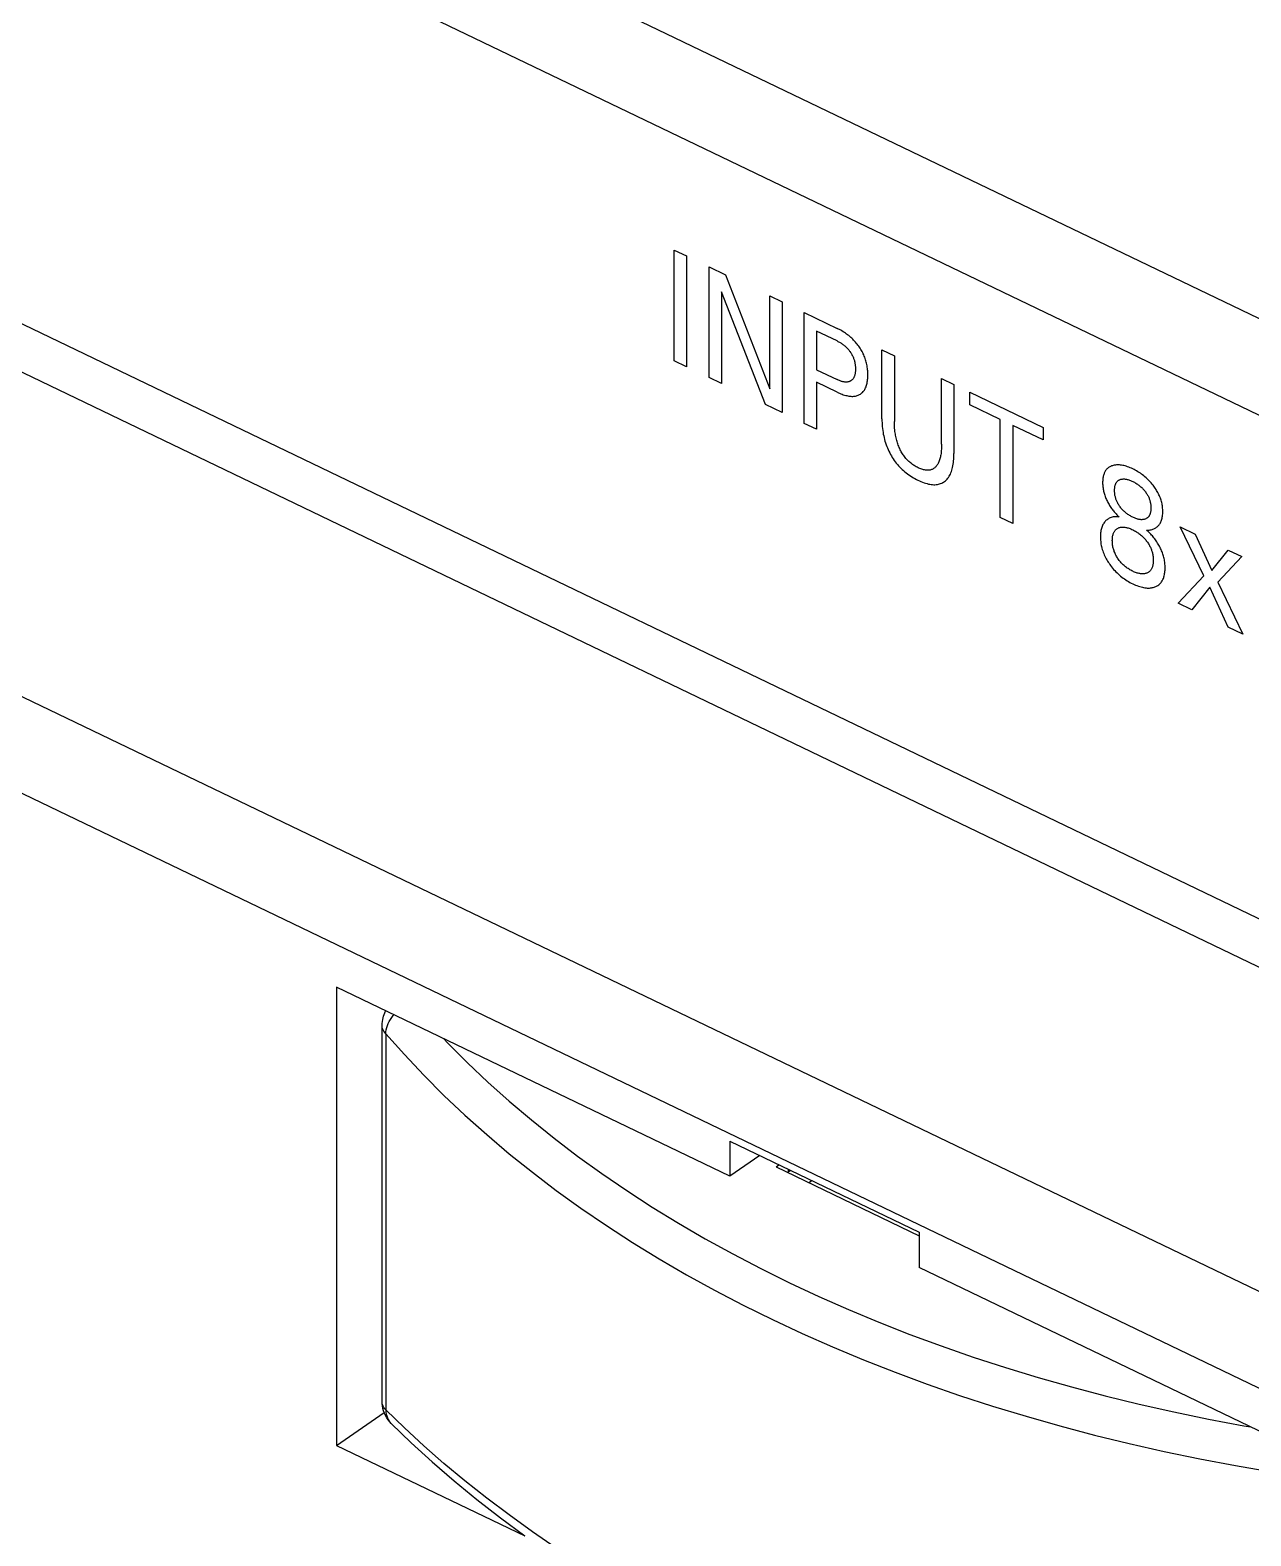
# Model space of a CAD drawing. Extents: x 0 to 420, y 0 to 297.
# Drawn here: x 181.27 to 201.08, y 151.48 to 175.9 of the extents above; entities that cross this region are included whole.
import ezdxf

# ---------------------------------------------------------------- set-up
doc = ezdxf.new("R2010")
doc.units = 0
doc.header["$LTSCALE"] = 23.1
doc.layers.add('40000_ISO', color=7, linetype='CONTINUOUS')

msp = doc.modelspace()

# ---------------------------------------------------------------- linework, layer by layer
at = {"layer": '40000_ISO', "color": 7, "linetype": 'CONTINUOUS'}
for p, q in [((210.729, 166.647), (157.318, 192.32)), ((210.089, 165.387), (156.678, 191.06)), ((210.089, 157.221), (156.678, 182.895)), ((209.769, 156.591), (156.358, 182.265)), ((151.879, 179.159), (205.29, 153.486)), ((151.239, 177.899), (204.65, 152.225)), ((191.722, 170.541), (191.722, 172.337)), ((191.722, 172.337), (191.923, 172.241)), ((191.923, 172.241), (191.923, 170.444)), ((192.292, 170.267), (192.292, 172.063)), ((192.292, 172.063), (192.554, 171.937)), ((192.554, 171.937), (193.272, 170.086)), ((192.492, 171.66), (192.492, 170.171)), ((193.202, 169.829), (192.492, 171.66)), ((193.272, 170.086), (193.272, 171.592)), ((193.272, 171.592), (193.472, 171.496)), ((193.472, 171.496), (193.472, 169.7)), ((193.833, 169.526), (193.833, 171.323)), ((193.833, 171.323), (194.367, 171.066)), ((194.034, 171.022), (194.034, 170.396)), ((194.367, 170.862), (194.034, 171.022)), ((194.387, 171.056), (194.367, 171.066)), ((194.406, 171.046), (194.387, 171.056)), ((194.426, 171.035), (194.406, 171.046)), ((194.445, 171.024), (194.426, 171.035)), ((194.465, 171.012), (194.445, 171.024)), ((194.484, 171), (194.465, 171.012)), ((194.503, 170.987), (194.484, 171)), ((194.52, 170.975), (194.503, 170.987)), ((194.537, 170.962), (194.52, 170.975)), ((194.367, 170.862), (194.379, 170.856)), ((194.379, 170.856), (194.391, 170.85)), ((194.391, 170.85), (194.403, 170.844)), ((194.403, 170.844), (194.415, 170.837)), ((194.415, 170.837), (194.426, 170.83)), ((194.426, 170.83), (194.438, 170.822)), ((194.438, 170.822), (194.45, 170.814)), ((194.45, 170.814), (194.46, 170.807)), ((194.46, 170.807), (194.47, 170.799)), ((194.47, 170.799), (194.48, 170.791)), ((194.48, 170.791), (194.49, 170.783)), ((194.49, 170.783), (194.5, 170.775)), ((194.5, 170.775), (194.51, 170.766)), ((194.51, 170.766), (194.519, 170.757)), ((194.519, 170.757), (194.528, 170.748)), ((194.528, 170.748), (194.537, 170.738)), ((194.554, 170.949), (194.537, 170.962)), ((194.537, 170.738), (194.545, 170.729)), ((194.545, 170.729), (194.554, 170.719)), ((194.571, 170.935), (194.554, 170.949)), ((194.587, 170.921), (194.571, 170.935)), ((194.604, 170.906), (194.587, 170.921)), ((194.62, 170.891), (194.604, 170.906)), ((194.634, 170.876), (194.62, 170.891)), ((194.649, 170.861), (194.634, 170.876)), ((194.663, 170.845), (194.649, 170.861)), ((194.677, 170.829), (194.663, 170.845)), ((194.691, 170.812), (194.677, 170.829)), ((194.704, 170.795), (194.691, 170.812)), ((194.717, 170.778), (194.704, 170.795)), ((194.729, 170.761), (194.717, 170.778)), ((194.74, 170.744), (194.729, 170.761)), ((194.751, 170.726), (194.74, 170.744)), ((194.762, 170.708), (194.751, 170.726)), ((191.923, 170.444), (191.722, 170.541)), ((194.554, 170.719), (194.562, 170.709)), ((194.562, 170.709), (194.569, 170.699)), ((194.569, 170.699), (194.577, 170.689)), ((194.577, 170.689), (194.585, 170.677)), ((194.585, 170.677), (194.593, 170.665)), ((194.593, 170.665), (194.6, 170.653)), ((194.6, 170.653), (194.607, 170.64)), ((194.607, 170.64), (194.613, 170.628)), ((194.613, 170.628), (194.619, 170.615)), ((194.619, 170.615), (194.625, 170.603)), ((194.625, 170.603), (194.63, 170.591)), ((194.63, 170.591), (194.634, 170.579)), ((194.634, 170.579), (194.638, 170.568)), ((194.638, 170.568), (194.642, 170.556)), ((194.642, 170.556), (194.646, 170.544)), ((194.646, 170.544), (194.649, 170.533)), ((194.649, 170.533), (194.652, 170.521)), ((194.652, 170.521), (194.654, 170.51)), ((194.654, 170.51), (194.656, 170.497)), ((194.656, 170.497), (194.658, 170.484)), ((194.658, 170.484), (194.66, 170.471)), ((194.772, 170.69), (194.762, 170.708)), ((194.781, 170.672), (194.772, 170.69)), ((194.79, 170.654), (194.781, 170.672)), ((194.799, 170.636), (194.79, 170.654)), ((194.807, 170.616), (194.799, 170.636)), ((194.815, 170.597), (194.807, 170.616)), ((194.822, 170.578), (194.815, 170.597)), ((194.828, 170.558), (194.822, 170.578)), ((194.834, 170.539), (194.828, 170.558)), ((194.839, 170.519), (194.834, 170.539)), ((194.844, 170.5), (194.839, 170.519)), ((194.848, 170.481), (194.844, 170.5)), ((194.852, 170.46), (194.848, 170.481)), ((195.094, 169.597), (195.094, 170.716)), ((195.094, 170.716), (195.295, 170.62)), ((195.295, 170.62), (195.295, 169.554)), ((192.492, 170.171), (192.292, 170.267)), ((194.034, 170.396), (194.367, 170.236)), ((194.379, 170.23), (194.367, 170.236)), ((194.614, 170.236), (194.608, 170.23)), ((194.62, 170.243), (194.614, 170.236)), ((194.626, 170.25), (194.62, 170.243)), ((194.63, 170.257), (194.626, 170.25)), ((194.635, 170.265), (194.63, 170.257)), ((194.639, 170.273), (194.635, 170.265)), ((194.643, 170.281), (194.639, 170.273)), ((194.646, 170.289), (194.643, 170.281)), ((194.649, 170.298), (194.646, 170.289)), ((194.652, 170.307), (194.649, 170.298)), ((194.654, 170.317), (194.652, 170.307)), ((194.657, 170.329), (194.654, 170.317)), ((194.659, 170.342), (194.657, 170.329)), ((194.661, 170.355), (194.659, 170.342)), ((194.66, 170.471), (194.661, 170.458)), ((194.661, 170.458), (194.662, 170.446)), ((194.662, 170.368), (194.661, 170.355)), ((194.662, 170.446), (194.663, 170.433)), ((194.663, 170.381), (194.662, 170.368)), ((194.663, 170.433), (194.663, 170.421)), ((194.663, 170.421), (194.664, 170.409)), ((194.664, 170.409), (194.663, 170.395)), ((194.663, 170.395), (194.663, 170.381)), ((194.856, 170.438), (194.852, 170.46)), ((194.859, 170.417), (194.856, 170.438)), ((194.861, 170.396), (194.859, 170.417)), ((194.859, 170.217), (194.861, 170.236)), ((194.863, 170.376), (194.861, 170.396)), ((194.861, 170.236), (194.863, 170.255)), ((194.864, 170.355), (194.863, 170.376)), ((194.863, 170.255), (194.864, 170.275)), ((194.865, 170.335), (194.864, 170.355)), ((194.864, 170.275), (194.865, 170.295)), ((194.865, 170.315), (194.865, 170.335)), ((194.865, 170.295), (194.865, 170.315)), ((196.062, 169.186), (196.062, 170.251)), ((196.062, 170.251), (196.262, 170.155)), ((194.034, 170.192), (194.034, 169.43)), ((194.367, 170.032), (194.034, 170.192)), ((194.367, 170.032), (194.387, 170.023)), ((194.391, 170.225), (194.379, 170.23)), ((194.387, 170.023), (194.407, 170.014)), ((194.403, 170.22), (194.391, 170.225)), ((194.415, 170.215), (194.403, 170.22)), ((194.407, 170.014), (194.427, 170.006)), ((194.427, 170.211), (194.415, 170.215)), ((194.439, 170.207), (194.427, 170.211)), ((194.427, 170.006), (194.446, 169.998)), ((194.45, 170.204), (194.439, 170.207)), ((194.446, 169.998), (194.466, 169.991)), ((194.461, 170.202), (194.45, 170.204)), ((194.471, 170.199), (194.461, 170.202)), ((194.466, 169.991), (194.485, 169.985)), ((194.481, 170.198), (194.471, 170.199)), ((194.491, 170.196), (194.481, 170.198)), ((194.501, 170.196), (194.491, 170.196)), ((194.511, 170.195), (194.501, 170.196)), ((194.52, 170.195), (194.511, 170.195)), ((194.529, 170.196), (194.52, 170.195)), ((194.538, 170.197), (194.529, 170.196)), ((194.546, 170.199), (194.538, 170.197)), ((194.555, 170.201), (194.546, 170.199)), ((194.563, 170.203), (194.555, 170.201)), ((194.571, 170.206), (194.563, 170.203)), ((194.578, 170.209), (194.571, 170.206)), ((194.586, 170.214), (194.578, 170.209)), ((194.594, 170.218), (194.586, 170.214)), ((194.601, 170.224), (194.594, 170.218)), ((194.608, 170.23), (194.601, 170.224)), ((194.719, 169.986), (194.732, 169.993)), ((194.732, 169.993), (194.745, 170.001)), ((194.745, 170.001), (194.757, 170.009)), ((194.757, 170.009), (194.769, 170.019)), ((194.769, 170.019), (194.78, 170.029)), ((194.78, 170.029), (194.79, 170.04)), ((194.79, 170.04), (194.8, 170.052)), ((194.8, 170.052), (194.808, 170.064)), ((194.808, 170.064), (194.816, 170.076)), ((194.816, 170.076), (194.822, 170.089)), ((194.822, 170.089), (194.829, 170.103)), ((194.829, 170.103), (194.835, 170.117)), ((194.835, 170.117), (194.84, 170.131)), ((194.84, 170.131), (194.844, 170.146)), ((194.844, 170.146), (194.849, 170.162)), ((194.849, 170.162), (194.853, 170.18)), ((194.853, 170.18), (194.856, 170.198)), ((194.856, 170.198), (194.859, 170.217)), ((196.262, 170.155), (196.262, 169.036)), ((196.521, 169.827), (196.521, 170.03)), ((196.521, 170.03), (197.709, 169.46)), ((193.472, 169.7), (193.202, 169.829)), ((194.485, 169.985), (194.505, 169.98)), ((194.505, 169.98), (194.522, 169.975)), ((194.522, 169.975), (194.539, 169.972)), ((194.539, 169.972), (194.556, 169.969)), ((194.556, 169.969), (194.573, 169.967)), ((194.573, 169.967), (194.589, 169.965)), ((194.589, 169.965), (194.606, 169.964)), ((194.606, 169.964), (194.622, 169.964)), ((194.622, 169.964), (194.637, 169.965)), ((194.637, 169.965), (194.651, 169.967)), ((194.651, 169.967), (194.666, 169.969)), ((194.666, 169.969), (194.679, 169.973)), ((194.679, 169.973), (194.693, 169.976)), ((194.693, 169.976), (194.706, 169.981)), ((194.706, 169.981), (194.719, 169.986)), ((197.014, 169.59), (196.521, 169.827)), ((194.034, 169.43), (193.833, 169.526)), ((195.094, 169.597), (195.094, 169.567)), ((195.094, 169.567), (195.095, 169.537)), ((195.095, 169.537), (195.097, 169.506)), ((195.097, 169.506), (195.099, 169.475)), ((195.296, 169.528), (195.295, 169.554)), ((195.296, 169.502), (195.296, 169.528)), ((195.298, 169.475), (195.296, 169.502)), ((197.014, 167.997), (197.014, 169.59)), ((195.099, 169.475), (195.102, 169.443)), ((195.102, 169.443), (195.106, 169.412)), ((195.106, 169.412), (195.111, 169.38)), ((195.111, 169.38), (195.116, 169.351)), ((195.116, 169.351), (195.122, 169.323)), ((195.122, 169.323), (195.128, 169.295)), ((195.128, 169.295), (195.135, 169.266)), ((195.135, 169.266), (195.143, 169.237)), ((195.299, 169.449), (195.298, 169.475)), ((195.302, 169.422), (195.299, 169.449)), ((195.305, 169.394), (195.302, 169.422)), ((195.308, 169.374), (195.305, 169.394)), ((195.311, 169.353), (195.308, 169.374)), ((195.315, 169.333), (195.311, 169.353)), ((195.319, 169.312), (195.315, 169.333)), ((195.323, 169.291), (195.319, 169.312)), ((195.329, 169.27), (195.323, 169.291)), ((195.334, 169.248), (195.329, 169.27)), ((197.216, 169.493), (197.216, 167.9)), ((197.709, 169.256), (197.216, 169.493)), ((197.709, 169.46), (197.709, 169.256)), ((195.143, 169.237), (195.152, 169.208)), ((195.152, 169.208), (195.162, 169.18)), ((195.162, 169.18), (195.172, 169.153)), ((195.172, 169.153), (195.182, 169.127)), ((195.182, 169.127), (195.194, 169.101)), ((195.194, 169.101), (195.206, 169.075)), ((195.206, 169.075), (195.219, 169.049)), ((195.219, 169.049), (195.232, 169.023)), ((195.232, 169.023), (195.247, 168.997)), ((195.34, 169.23), (195.334, 169.248)), ((195.346, 169.211), (195.34, 169.23)), ((195.352, 169.192), (195.346, 169.211)), ((195.359, 169.173), (195.352, 169.192)), ((195.366, 169.154), (195.359, 169.173)), ((195.374, 169.135), (195.366, 169.154)), ((195.383, 169.116), (195.374, 169.135)), ((195.391, 169.099), (195.383, 169.116)), ((195.399, 169.082), (195.391, 169.099)), ((195.408, 169.066), (195.399, 169.082)), ((195.418, 169.049), (195.408, 169.066)), ((195.428, 169.033), (195.418, 169.049)), ((195.438, 169.017), (195.428, 169.033)), ((195.449, 169.002), (195.438, 169.017)), ((196.049, 169.017), (196.046, 168.999)), ((196.052, 169.035), (196.049, 169.017)), ((196.055, 169.059), (196.052, 169.035)), ((196.057, 169.084), (196.055, 169.059)), ((196.059, 169.109), (196.057, 169.084)), ((196.061, 169.134), (196.059, 169.109)), ((196.062, 169.186), (196.061, 169.16)), ((196.061, 169.16), (196.061, 169.134)), ((196.261, 169.006), (196.262, 169.036)), ((195.247, 168.997), (195.261, 168.973)), ((195.261, 168.973), (195.277, 168.95)), ((195.277, 168.95), (195.293, 168.926)), ((195.293, 168.926), (195.309, 168.903)), ((195.309, 168.903), (195.326, 168.881)), ((195.326, 168.881), (195.344, 168.859)), ((195.344, 168.859), (195.363, 168.838)), ((195.363, 168.838), (195.382, 168.817)), ((195.382, 168.817), (195.402, 168.797)), ((195.402, 168.797), (195.422, 168.777)), ((195.422, 168.777), (195.443, 168.759)), ((195.46, 168.986), (195.449, 169.002)), ((195.471, 168.972), (195.46, 168.986)), ((195.483, 168.958), (195.471, 168.972)), ((195.494, 168.944), (195.483, 168.958)), ((195.507, 168.931), (195.494, 168.944)), ((195.519, 168.919), (195.507, 168.931)), ((195.532, 168.906), (195.519, 168.919)), ((195.545, 168.895), (195.532, 168.906)), ((195.558, 168.883), (195.545, 168.895)), ((195.573, 168.872), (195.558, 168.883)), ((195.588, 168.861), (195.573, 168.872)), ((195.603, 168.85), (195.588, 168.861)), ((195.618, 168.841), (195.603, 168.85)), ((195.633, 168.831), (195.618, 168.841)), ((195.648, 168.823), (195.633, 168.831)), ((195.664, 168.815), (195.648, 168.823)), ((195.679, 168.807), (195.664, 168.815)), ((195.694, 168.8), (195.679, 168.807)), ((195.71, 168.793), (195.694, 168.8)), ((195.725, 168.787), (195.71, 168.793)), ((195.74, 168.782), (195.725, 168.787)), ((195.755, 168.777), (195.74, 168.782)), ((195.77, 168.773), (195.755, 168.777)), ((195.785, 168.77), (195.77, 168.773)), ((195.8, 168.767), (195.785, 168.77)), ((195.876, 168.769), (195.864, 168.767)), ((195.887, 168.772), (195.876, 168.769)), ((195.899, 168.775), (195.887, 168.772)), ((195.91, 168.78), (195.899, 168.775)), ((195.92, 168.785), (195.91, 168.78)), ((195.931, 168.791), (195.92, 168.785)), ((195.94, 168.798), (195.931, 168.791)), ((195.95, 168.806), (195.94, 168.798)), ((195.959, 168.814), (195.95, 168.806)), ((195.967, 168.822), (195.959, 168.814)), ((195.975, 168.831), (195.967, 168.822)), ((195.983, 168.842), (195.975, 168.831)), ((195.991, 168.853), (195.983, 168.842)), ((195.999, 168.865), (195.991, 168.853)), ((196.005, 168.877), (195.999, 168.865)), ((196.012, 168.89), (196.005, 168.877)), ((196.018, 168.903), (196.012, 168.89)), ((196.023, 168.917), (196.018, 168.903)), ((196.029, 168.933), (196.023, 168.917)), ((196.034, 168.949), (196.029, 168.933)), ((196.038, 168.965), (196.034, 168.949)), ((196.042, 168.982), (196.038, 168.965)), ((196.046, 168.999), (196.042, 168.982)), ((196.228, 168.766), (196.234, 168.788)), ((196.234, 168.788), (196.24, 168.811)), ((196.24, 168.811), (196.245, 168.835)), ((196.245, 168.835), (196.249, 168.862)), ((196.249, 168.862), (196.253, 168.89)), ((196.253, 168.89), (196.256, 168.918)), ((196.256, 168.918), (196.259, 168.947)), ((196.259, 168.947), (196.26, 168.977)), ((196.26, 168.977), (196.261, 169.006)), ((198.73, 168.77), (198.723, 168.76)), ((198.737, 168.778), (198.73, 168.77)), ((198.745, 168.787), (198.737, 168.778)), ((198.753, 168.795), (198.745, 168.787)), ((198.762, 168.802), (198.753, 168.795)), ((198.771, 168.809), (198.762, 168.802)), ((198.78, 168.815), (198.771, 168.809)), ((198.79, 168.821), (198.78, 168.815)), ((198.8, 168.826), (198.79, 168.821)), ((198.811, 168.831), (198.8, 168.826)), ((198.821, 168.835), (198.811, 168.831)), ((198.832, 168.839), (198.821, 168.835)), ((198.845, 168.843), (198.832, 168.839)), ((198.859, 168.846), (198.845, 168.843)), ((198.872, 168.849), (198.859, 168.846)), ((198.886, 168.85), (198.872, 168.849)), ((198.9, 168.852), (198.886, 168.85)), ((198.914, 168.852), (198.9, 168.852)), ((198.929, 168.852), (198.914, 168.852)), ((198.947, 168.851), (198.929, 168.852)), ((198.965, 168.85), (198.947, 168.851)), ((198.983, 168.847), (198.965, 168.85)), ((199.002, 168.844), (198.983, 168.847)), ((199.02, 168.84), (199.002, 168.844)), ((199.039, 168.835), (199.02, 168.84)), ((199.059, 168.829), (199.039, 168.835)), ((199.08, 168.822), (199.059, 168.829)), ((199.101, 168.814), (199.08, 168.822)), ((199.121, 168.806), (199.101, 168.814)), ((199.142, 168.797), (199.121, 168.806)), ((199.163, 168.787), (199.142, 168.797)), ((199.184, 168.777), (199.163, 168.787)), ((199.204, 168.766), (199.184, 168.777)), ((195.443, 168.759), (195.464, 168.741)), ((195.464, 168.741), (195.485, 168.723)), ((195.485, 168.723), (195.506, 168.707)), ((195.506, 168.707), (195.53, 168.69)), ((195.53, 168.69), (195.555, 168.673)), ((195.555, 168.673), (195.579, 168.658)), ((195.579, 168.658), (195.604, 168.643)), ((195.604, 168.643), (195.628, 168.629)), ((195.628, 168.629), (195.653, 168.616)), ((195.653, 168.616), (195.678, 168.604)), ((195.678, 168.604), (195.703, 168.592)), ((195.703, 168.592), (195.727, 168.581)), ((195.727, 168.581), (195.752, 168.572)), ((195.752, 168.572), (195.777, 168.563)), ((195.777, 168.563), (195.801, 168.555)), ((195.813, 168.766), (195.8, 168.767)), ((195.801, 168.555), (195.825, 168.548)), ((195.826, 168.765), (195.813, 168.766)), ((195.825, 168.548), (195.849, 168.542)), ((195.839, 168.765), (195.826, 168.765)), ((195.852, 168.766), (195.839, 168.765)), ((195.849, 168.542), (195.871, 168.538)), ((195.864, 168.767), (195.852, 168.766)), ((195.871, 168.538), (195.892, 168.535)), ((195.892, 168.535), (195.913, 168.532)), ((195.913, 168.532), (195.934, 168.531)), ((195.934, 168.531), (195.954, 168.531)), ((195.954, 168.531), (195.974, 168.533)), ((195.974, 168.533), (195.993, 168.535)), ((195.993, 168.535), (196.011, 168.539)), ((196.011, 168.539), (196.029, 168.543)), ((196.029, 168.543), (196.046, 168.549)), ((196.046, 168.549), (196.063, 168.556)), ((196.063, 168.556), (196.079, 168.564)), ((196.079, 168.564), (196.094, 168.573)), ((196.094, 168.573), (196.109, 168.583)), ((196.109, 168.583), (196.123, 168.595)), ((196.123, 168.595), (196.137, 168.607)), ((196.137, 168.607), (196.15, 168.621)), ((196.15, 168.621), (196.162, 168.635)), ((196.162, 168.635), (196.173, 168.65)), ((196.173, 168.65), (196.184, 168.667)), ((196.184, 168.667), (196.194, 168.684)), ((196.194, 168.684), (196.204, 168.703)), ((196.204, 168.703), (196.213, 168.723)), ((196.213, 168.723), (196.221, 168.744)), ((196.221, 168.744), (196.228, 168.766)), ((198.676, 168.595), (198.675, 168.579)), ((198.675, 168.579), (198.675, 168.563)), ((198.675, 168.563), (198.675, 168.547)), ((198.675, 168.547), (198.676, 168.53)), ((198.677, 168.61), (198.676, 168.595)), ((198.676, 168.53), (198.677, 168.513)), ((198.678, 168.625), (198.677, 168.61)), ((198.68, 168.639), (198.678, 168.625)), ((198.682, 168.654), (198.68, 168.639)), ((198.685, 168.668), (198.682, 168.654)), ((198.689, 168.682), (198.685, 168.668)), ((198.692, 168.695), (198.689, 168.682)), ((198.697, 168.707), (198.692, 168.695)), ((198.701, 168.718), (198.697, 168.707)), ((198.706, 168.729), (198.701, 168.718)), ((198.711, 168.74), (198.706, 168.729)), ((198.717, 168.75), (198.711, 168.74)), ((198.723, 168.76), (198.717, 168.75)), ((198.878, 168.522), (198.881, 168.53)), ((198.881, 168.53), (198.884, 168.539)), ((198.884, 168.539), (198.887, 168.546)), ((198.887, 168.546), (198.891, 168.554)), ((198.891, 168.554), (198.895, 168.561)), ((198.895, 168.561), (198.899, 168.568)), ((198.899, 168.568), (198.904, 168.575)), ((198.904, 168.575), (198.909, 168.581)), ((198.909, 168.581), (198.915, 168.587)), ((198.915, 168.587), (198.921, 168.593)), ((198.921, 168.593), (198.928, 168.599)), ((198.928, 168.599), (198.936, 168.604)), ((198.936, 168.604), (198.943, 168.608)), ((198.943, 168.608), (198.951, 168.612)), ((198.951, 168.612), (198.96, 168.615)), ((198.96, 168.615), (198.969, 168.618)), ((198.969, 168.618), (198.978, 168.62)), ((198.978, 168.62), (198.987, 168.622)), ((198.987, 168.622), (198.997, 168.623)), ((198.997, 168.623), (199.007, 168.624)), ((199.007, 168.624), (199.017, 168.624)), ((199.017, 168.624), (199.028, 168.624)), ((199.028, 168.624), (199.039, 168.623)), ((199.039, 168.623), (199.051, 168.621)), ((199.051, 168.621), (199.062, 168.619)), ((199.062, 168.619), (199.074, 168.617)), ((199.074, 168.617), (199.085, 168.614)), ((199.085, 168.614), (199.098, 168.61)), ((199.098, 168.61), (199.111, 168.605)), ((199.111, 168.605), (199.124, 168.601)), ((199.124, 168.601), (199.137, 168.595)), ((199.137, 168.595), (199.15, 168.59)), ((199.15, 168.59), (199.163, 168.584)), ((199.163, 168.584), (199.176, 168.577)), ((199.176, 168.577), (199.189, 168.57)), ((199.189, 168.57), (199.202, 168.563)), ((199.202, 168.563), (199.215, 168.555)), ((199.225, 168.755), (199.204, 168.766)), ((199.215, 168.555), (199.228, 168.547)), ((199.246, 168.742), (199.225, 168.755)), ((199.228, 168.547), (199.241, 168.539)), ((199.241, 168.539), (199.252, 168.531)), ((199.266, 168.729), (199.246, 168.742)), ((199.252, 168.531), (199.264, 168.522)), ((199.287, 168.716), (199.266, 168.729)), ((199.306, 168.703), (199.287, 168.716)), ((199.324, 168.689), (199.306, 168.703)), ((199.343, 168.674), (199.324, 168.689)), ((199.361, 168.659), (199.343, 168.674)), ((199.379, 168.644), (199.361, 168.659)), ((199.397, 168.627), (199.379, 168.644)), ((199.414, 168.611), (199.397, 168.627)), ((199.43, 168.594), (199.414, 168.611)), ((199.447, 168.577), (199.43, 168.594)), ((199.463, 168.559), (199.447, 168.577)), ((199.478, 168.54), (199.463, 168.559)), ((199.493, 168.521), (199.478, 168.54)), ((198.677, 168.513), (198.679, 168.496)), ((198.679, 168.496), (198.681, 168.479)), ((198.681, 168.479), (198.683, 168.461)), ((198.683, 168.461), (198.686, 168.444)), ((198.686, 168.444), (198.69, 168.426)), ((198.69, 168.426), (198.694, 168.409)), ((198.694, 168.409), (198.698, 168.392)), ((198.698, 168.392), (198.703, 168.376)), ((198.703, 168.376), (198.708, 168.359)), ((198.708, 168.359), (198.714, 168.342)), ((198.714, 168.342), (198.721, 168.325)), ((198.721, 168.325), (198.727, 168.308)), ((198.727, 168.308), (198.735, 168.291)), ((198.735, 168.291), (198.743, 168.275)), ((198.868, 168.45), (198.869, 168.463)), ((198.868, 168.438), (198.868, 168.45)), ((198.868, 168.425), (198.868, 168.438)), ((198.869, 168.411), (198.868, 168.425)), ((198.869, 168.463), (198.87, 168.475)), ((198.87, 168.398), (198.869, 168.411)), ((198.87, 168.475), (198.871, 168.488)), ((198.871, 168.384), (198.87, 168.398)), ((198.871, 168.488), (198.873, 168.499)), ((198.873, 168.371), (198.871, 168.384)), ((198.873, 168.499), (198.875, 168.511)), ((198.875, 168.357), (198.873, 168.371)), ((198.875, 168.511), (198.878, 168.522)), ((198.878, 168.343), (198.875, 168.357)), ((198.881, 168.332), (198.878, 168.343)), ((198.883, 168.321), (198.881, 168.332)), ((198.887, 168.31), (198.883, 168.321)), ((198.89, 168.298), (198.887, 168.31)), ((198.894, 168.287), (198.89, 168.298)), ((198.899, 168.276), (198.894, 168.287)), ((199.264, 168.522), (199.275, 168.513)), ((199.275, 168.513), (199.286, 168.504)), ((199.286, 168.504), (199.297, 168.494)), ((199.297, 168.494), (199.308, 168.484)), ((199.308, 168.484), (199.319, 168.474)), ((199.319, 168.474), (199.329, 168.464)), ((199.329, 168.464), (199.338, 168.453)), ((199.338, 168.453), (199.348, 168.442)), ((199.348, 168.442), (199.357, 168.431)), ((199.357, 168.431), (199.366, 168.42)), ((199.366, 168.42), (199.368, 168.418)), ((199.368, 168.418), (199.376, 168.407)), ((199.376, 168.407), (199.383, 168.395)), ((199.383, 168.395), (199.391, 168.384)), ((199.391, 168.384), (199.398, 168.372)), ((199.398, 168.372), (199.405, 168.361)), ((199.405, 168.361), (199.411, 168.349)), ((199.411, 168.349), (199.417, 168.337)), ((199.417, 168.337), (199.422, 168.326)), ((199.422, 168.326), (199.427, 168.315)), ((199.427, 168.315), (199.431, 168.303)), ((199.431, 168.303), (199.435, 168.292)), ((199.435, 168.292), (199.439, 168.281)), ((199.439, 168.281), (199.442, 168.27)), ((199.506, 168.505), (199.493, 168.521)), ((199.518, 168.489), (199.506, 168.505)), ((199.529, 168.472), (199.518, 168.489)), ((199.541, 168.455), (199.529, 168.472)), ((199.551, 168.438), (199.541, 168.455)), ((199.562, 168.42), (199.551, 168.438)), ((199.572, 168.403), (199.562, 168.42)), ((199.581, 168.385), (199.572, 168.403)), ((199.589, 168.367), (199.581, 168.385)), ((199.597, 168.35), (199.589, 168.367)), ((199.605, 168.332), (199.597, 168.35)), ((199.612, 168.314), (199.605, 168.332)), ((199.618, 168.296), (199.612, 168.314)), ((199.624, 168.278), (199.618, 168.296)), ((198.743, 168.275), (198.751, 168.258)), ((198.751, 168.258), (198.76, 168.241)), ((198.76, 168.241), (198.769, 168.225)), ((198.769, 168.225), (198.779, 168.208)), ((198.779, 168.208), (198.788, 168.192)), ((198.788, 168.192), (198.799, 168.176)), ((198.799, 168.176), (198.809, 168.16)), ((198.809, 168.16), (198.819, 168.146)), ((198.819, 168.146), (198.829, 168.132)), ((198.829, 168.132), (198.84, 168.119)), ((198.84, 168.119), (198.85, 168.105)), ((198.85, 168.105), (198.861, 168.093)), ((198.861, 168.093), (198.872, 168.08)), ((198.872, 168.08), (198.883, 168.068)), ((198.883, 168.068), (198.894, 168.056)), ((198.894, 168.056), (198.906, 168.044)), ((198.903, 168.265), (198.899, 168.276)), ((198.908, 168.254), (198.903, 168.265)), ((198.906, 168.044), (198.917, 168.032)), ((198.914, 168.241), (198.908, 168.254)), ((198.921, 168.229), (198.914, 168.241)), ((198.928, 168.217), (198.921, 168.229)), ((198.935, 168.205), (198.928, 168.217)), ((198.942, 168.193), (198.935, 168.205)), ((198.95, 168.181), (198.942, 168.193)), ((198.959, 168.17), (198.95, 168.181)), ((198.968, 168.158), (198.959, 168.17)), ((198.977, 168.147), (198.968, 168.158)), ((198.986, 168.136), (198.977, 168.147)), ((198.996, 168.125), (198.986, 168.136)), ((199.006, 168.114), (198.996, 168.125)), ((199.016, 168.104), (199.006, 168.114)), ((199.027, 168.094), (199.016, 168.104)), ((199.039, 168.084), (199.027, 168.094)), ((199.05, 168.074), (199.039, 168.084)), ((199.061, 168.065), (199.05, 168.074)), ((199.073, 168.057), (199.061, 168.065)), ((199.085, 168.048), (199.073, 168.057)), ((199.097, 168.04), (199.085, 168.048)), ((199.11, 168.032), (199.097, 168.04)), ((199.435, 168.036), (199.431, 168.029)), ((199.439, 168.044), (199.435, 168.036)), ((199.442, 168.052), (199.439, 168.044)), ((199.442, 168.27), (199.445, 168.259)), ((199.445, 168.06), (199.442, 168.052)), ((199.445, 168.259), (199.448, 168.248)), ((199.448, 168.069), (199.445, 168.06)), ((199.448, 168.248), (199.451, 168.234)), ((199.451, 168.08), (199.448, 168.069)), ((199.451, 168.234), (199.453, 168.22)), ((199.453, 168.092), (199.451, 168.08)), ((199.453, 168.22), (199.455, 168.207)), ((199.455, 168.104), (199.453, 168.092)), ((199.455, 168.207), (199.456, 168.193)), ((199.456, 168.116), (199.455, 168.104)), ((199.456, 168.193), (199.457, 168.18)), ((199.457, 168.128), (199.456, 168.116)), ((199.457, 168.18), (199.458, 168.167)), ((199.458, 168.141), (199.457, 168.128)), ((199.458, 168.167), (199.458, 168.154)), ((199.458, 168.154), (199.458, 168.141)), ((199.629, 168.26), (199.624, 168.278)), ((199.633, 168.243), (199.629, 168.26)), ((199.638, 168.223), (199.633, 168.243)), ((199.641, 168.204), (199.638, 168.223)), ((199.644, 168.186), (199.641, 168.204)), ((199.647, 168.167), (199.644, 168.186)), ((199.646, 168.021), (199.648, 168.039)), ((199.648, 168.149), (199.647, 168.167)), ((199.65, 168.13), (199.648, 168.149)), ((199.648, 168.039), (199.65, 168.057)), ((199.65, 168.112), (199.65, 168.13)), ((199.651, 168.094), (199.65, 168.112)), ((199.65, 168.076), (199.651, 168.094)), ((199.65, 168.057), (199.65, 168.076)), ((197.216, 167.9), (197.014, 167.997)), ((198.65, 167.805), (198.647, 167.787)), ((198.655, 167.823), (198.65, 167.805)), ((198.659, 167.839), (198.655, 167.823)), ((198.665, 167.854), (198.659, 167.839)), ((198.671, 167.869), (198.665, 167.854)), ((198.678, 167.883), (198.671, 167.869)), ((198.686, 167.897), (198.678, 167.883)), ((198.694, 167.909), (198.686, 167.897)), ((198.703, 167.921), (198.694, 167.909)), ((198.713, 167.933), (198.703, 167.921)), ((198.723, 167.944), (198.713, 167.933)), ((198.734, 167.954), (198.723, 167.944)), ((198.746, 167.963), (198.734, 167.954)), ((198.758, 167.971), (198.746, 167.963)), ((198.77, 167.979), (198.758, 167.971)), ((198.783, 167.986), (198.77, 167.979)), ((198.799, 167.992), (198.783, 167.986)), ((198.814, 167.998), (198.799, 167.992)), ((198.831, 168.003), (198.814, 167.998)), ((198.848, 168.007), (198.831, 168.003)), ((198.865, 168.01), (198.848, 168.007)), ((198.883, 168.011), (198.865, 168.01)), ((198.877, 167.79), (198.884, 167.798)), ((198.902, 168.012), (198.883, 168.011)), ((198.884, 167.798), (198.891, 167.805)), ((198.891, 167.805), (198.899, 167.811)), ((198.899, 167.811), (198.907, 167.817)), ((198.921, 168.012), (198.902, 168.012)), ((198.907, 167.817), (198.915, 167.822)), ((198.915, 167.822), (198.924, 167.827)), ((198.917, 168.032), (198.929, 168.021)), ((198.941, 168.011), (198.921, 168.012)), ((198.924, 167.827), (198.934, 167.831)), ((198.929, 168.021), (198.941, 168.011)), ((198.934, 167.831), (198.944, 167.834)), ((198.944, 167.834), (198.954, 167.837)), ((198.954, 167.837), (198.965, 167.84)), ((198.965, 167.84), (198.976, 167.842)), ((198.976, 167.842), (198.987, 167.843)), ((198.987, 167.843), (198.999, 167.843)), ((198.999, 167.843), (199.011, 167.843)), ((199.011, 167.843), (199.024, 167.842)), ((199.024, 167.842), (199.036, 167.841)), ((199.036, 167.841), (199.049, 167.839)), ((199.049, 167.839), (199.062, 167.836)), ((199.062, 167.836), (199.075, 167.833)), ((199.075, 167.833), (199.09, 167.829)), ((199.09, 167.829), (199.104, 167.824)), ((199.104, 167.824), (199.119, 167.818)), ((199.124, 168.024), (199.11, 168.032)), ((199.119, 167.818), (199.133, 167.813)), ((199.137, 168.016), (199.124, 168.024)), ((199.133, 167.813), (199.148, 167.806)), ((199.15, 168.01), (199.137, 168.016)), ((199.148, 167.806), (199.163, 167.799)), ((199.163, 168.003), (199.15, 168.01)), ((199.176, 167.997), (199.163, 168.003)), ((199.163, 167.799), (199.178, 167.792)), ((199.189, 167.991), (199.176, 167.997)), ((199.178, 167.792), (199.192, 167.784)), ((199.202, 167.986), (199.189, 167.991)), ((199.215, 167.981), (199.202, 167.986)), ((199.228, 167.977), (199.215, 167.981)), ((199.241, 167.973), (199.228, 167.977)), ((199.253, 167.97), (199.241, 167.973)), ((199.264, 167.968), (199.253, 167.97)), ((199.276, 167.966), (199.264, 167.968)), ((199.287, 167.964), (199.276, 167.966)), ((199.298, 167.963), (199.287, 167.964)), ((199.309, 167.963), (199.298, 167.963)), ((199.32, 167.964), (199.309, 167.963)), ((199.33, 167.964), (199.32, 167.964)), ((199.339, 167.966), (199.33, 167.964)), ((199.349, 167.968), (199.339, 167.966)), ((199.358, 167.97), (199.349, 167.968)), ((199.367, 167.974), (199.358, 167.97)), ((199.375, 167.977), (199.367, 167.974)), ((199.383, 167.981), (199.375, 167.977)), ((199.391, 167.986), (199.383, 167.981)), ((199.399, 167.783), (199.385, 167.796)), ((199.385, 167.796), (199.401, 167.795)), ((199.398, 167.991), (199.391, 167.986)), ((199.405, 167.996), (199.398, 167.991)), ((199.401, 167.795), (199.417, 167.795)), ((199.412, 168.002), (199.405, 167.996)), ((199.418, 168.009), (199.412, 168.002)), ((199.417, 167.795), (199.432, 167.796)), ((199.423, 168.015), (199.418, 168.009)), ((199.427, 168.022), (199.423, 168.015)), ((199.431, 168.029), (199.427, 168.022)), ((199.432, 167.796), (199.447, 167.798)), ((199.447, 167.798), (199.461, 167.801)), ((199.461, 167.801), (199.476, 167.804)), ((199.476, 167.804), (199.49, 167.808)), ((199.49, 167.808), (199.503, 167.813)), ((199.503, 167.813), (199.516, 167.819)), ((199.516, 167.819), (199.528, 167.826)), ((199.528, 167.826), (199.54, 167.833)), ((199.54, 167.833), (199.551, 167.84)), ((199.551, 167.84), (199.562, 167.849)), ((199.562, 167.849), (199.572, 167.858)), ((199.572, 167.858), (199.582, 167.868)), ((199.582, 167.868), (199.591, 167.879)), ((199.591, 167.879), (199.599, 167.89)), ((199.599, 167.89), (199.607, 167.902)), ((199.607, 167.902), (199.614, 167.915)), ((199.614, 167.915), (199.62, 167.928)), ((199.62, 167.928), (199.626, 167.941)), ((199.626, 167.941), (199.631, 167.956)), ((199.631, 167.956), (199.636, 167.971)), ((199.636, 167.971), (199.64, 167.987)), ((199.64, 167.987), (199.643, 168.004)), ((199.643, 168.004), (199.646, 168.021)), ((200.315, 167.051), (199.93, 167.847)), ((199.93, 167.847), (200.178, 167.728)), ((198.639, 167.71), (198.638, 167.69)), ((198.638, 167.69), (198.639, 167.67)), ((198.64, 167.73), (198.639, 167.71)), ((198.639, 167.67), (198.639, 167.65)), ((198.639, 167.65), (198.641, 167.63)), ((198.641, 167.749), (198.64, 167.73)), ((198.644, 167.768), (198.641, 167.749)), ((198.641, 167.63), (198.643, 167.61)), ((198.643, 167.61), (198.645, 167.589)), ((198.647, 167.787), (198.644, 167.768)), ((198.645, 167.589), (198.648, 167.568)), ((198.648, 167.568), (198.652, 167.547)), ((198.652, 167.547), (198.657, 167.526)), ((198.831, 167.626), (198.832, 167.641)), ((198.832, 167.611), (198.831, 167.626)), ((198.832, 167.655), (198.833, 167.669)), ((198.832, 167.641), (198.832, 167.655)), ((198.832, 167.596), (198.832, 167.611)), ((198.833, 167.581), (198.832, 167.596)), ((198.833, 167.669), (198.835, 167.683)), ((198.835, 167.565), (198.833, 167.581)), ((198.835, 167.683), (198.837, 167.696)), ((198.837, 167.55), (198.835, 167.565)), ((198.837, 167.696), (198.84, 167.709)), ((198.839, 167.534), (198.837, 167.55)), ((198.84, 167.709), (198.843, 167.722)), ((198.843, 167.722), (198.846, 167.733)), ((198.846, 167.733), (198.85, 167.744)), ((198.85, 167.744), (198.854, 167.754)), ((198.854, 167.754), (198.859, 167.764)), ((198.859, 167.764), (198.865, 167.773)), ((198.865, 167.773), (198.87, 167.782)), ((198.87, 167.782), (198.877, 167.79)), ((199.192, 167.784), (199.207, 167.776)), ((199.207, 167.776), (199.222, 167.767)), ((199.222, 167.767), (199.236, 167.758)), ((199.236, 167.758), (199.251, 167.748)), ((199.251, 167.748), (199.264, 167.739)), ((199.264, 167.739), (199.277, 167.729)), ((199.277, 167.729), (199.29, 167.719)), ((199.29, 167.719), (199.303, 167.708)), ((199.303, 167.708), (199.315, 167.697)), ((199.315, 167.697), (199.328, 167.685)), ((199.328, 167.685), (199.339, 167.673)), ((199.339, 167.673), (199.351, 167.661)), ((199.351, 167.661), (199.362, 167.649)), ((199.362, 167.649), (199.373, 167.636)), ((199.373, 167.636), (199.383, 167.623)), ((199.383, 167.623), (199.393, 167.61)), ((199.393, 167.61), (199.403, 167.597)), ((199.414, 167.77), (199.399, 167.783)), ((199.403, 167.597), (199.411, 167.584)), ((199.411, 167.584), (199.42, 167.57)), ((199.428, 167.757), (199.414, 167.77)), ((199.42, 167.57), (199.428, 167.557)), ((199.441, 167.743), (199.428, 167.757)), ((199.428, 167.557), (199.436, 167.543)), ((199.455, 167.728), (199.441, 167.743)), ((199.468, 167.714), (199.455, 167.728)), ((199.481, 167.699), (199.468, 167.714)), ((199.494, 167.684), (199.481, 167.699)), ((199.507, 167.668), (199.494, 167.684)), ((199.519, 167.652), (199.507, 167.668)), ((199.532, 167.636), (199.519, 167.652)), ((199.543, 167.619), (199.532, 167.636)), ((199.555, 167.602), (199.543, 167.619)), ((199.566, 167.585), (199.555, 167.602)), ((199.577, 167.568), (199.566, 167.585)), ((199.587, 167.55), (199.577, 167.568)), ((199.597, 167.532), (199.587, 167.55)), ((200.178, 167.728), (200.444, 167.138)), ((198.657, 167.526), (198.662, 167.504)), ((198.662, 167.504), (198.669, 167.482)), ((198.669, 167.482), (198.676, 167.459)), ((198.676, 167.459), (198.683, 167.437)), ((198.683, 167.437), (198.692, 167.414)), ((198.692, 167.414), (198.702, 167.392)), ((198.702, 167.392), (198.712, 167.37)), ((198.712, 167.37), (198.721, 167.35)), ((198.721, 167.35), (198.732, 167.331)), ((198.732, 167.331), (198.742, 167.312)), ((198.742, 167.312), (198.754, 167.293)), ((198.842, 167.518), (198.839, 167.534)), ((198.846, 167.503), (198.842, 167.518)), ((198.85, 167.489), (198.846, 167.503)), ((198.854, 167.474), (198.85, 167.489)), ((198.859, 167.459), (198.854, 167.474)), ((198.864, 167.445), (198.859, 167.459)), ((198.87, 167.43), (198.864, 167.445)), ((198.876, 167.416), (198.87, 167.43)), ((198.882, 167.401), (198.876, 167.416)), ((198.89, 167.387), (198.882, 167.401)), ((198.897, 167.374), (198.89, 167.387)), ((198.905, 167.36), (198.897, 167.374)), ((198.914, 167.346), (198.905, 167.36)), ((198.922, 167.333), (198.914, 167.346)), ((198.931, 167.32), (198.922, 167.333)), ((198.934, 167.317), (198.931, 167.32)), ((198.943, 167.304), (198.934, 167.317)), ((198.954, 167.291), (198.943, 167.304)), ((199.436, 167.543), (199.443, 167.529)), ((199.443, 167.529), (199.45, 167.515)), ((199.45, 167.515), (199.456, 167.503)), ((199.456, 167.503), (199.461, 167.49)), ((199.461, 167.49), (199.466, 167.477)), ((199.466, 167.477), (199.47, 167.465)), ((199.47, 167.465), (199.474, 167.452)), ((199.474, 167.452), (199.478, 167.44)), ((199.478, 167.44), (199.481, 167.427)), ((199.481, 167.427), (199.484, 167.414)), ((199.484, 167.414), (199.487, 167.399)), ((199.487, 167.399), (199.49, 167.383)), ((199.49, 167.383), (199.492, 167.367)), ((199.492, 167.367), (199.493, 167.352)), ((199.493, 167.352), (199.495, 167.337)), ((199.495, 167.337), (199.495, 167.322)), ((199.495, 167.322), (199.495, 167.307)), ((199.495, 167.307), (199.495, 167.292)), ((199.606, 167.514), (199.597, 167.532)), ((199.615, 167.496), (199.606, 167.514)), ((199.624, 167.478), (199.615, 167.496)), ((199.632, 167.46), (199.624, 167.478)), ((199.639, 167.442), (199.632, 167.46)), ((199.646, 167.424), (199.639, 167.442)), ((199.652, 167.406), (199.646, 167.424)), ((199.658, 167.388), (199.652, 167.406)), ((199.663, 167.37), (199.658, 167.388)), ((199.668, 167.352), (199.663, 167.37)), ((199.672, 167.334), (199.668, 167.352)), ((199.676, 167.314), (199.672, 167.334)), ((199.679, 167.296), (199.676, 167.314)), ((200.444, 167.138), (200.714, 167.47)), ((200.931, 167.366), (200.546, 166.951)), ((200.714, 167.47), (200.931, 167.366)), ((198.754, 167.293), (198.765, 167.274)), ((198.765, 167.274), (198.778, 167.256)), ((198.778, 167.256), (198.79, 167.238)), ((198.79, 167.238), (198.803, 167.22)), ((198.803, 167.22), (198.819, 167.199)), ((198.819, 167.199), (198.836, 167.178)), ((198.836, 167.178), (198.853, 167.158)), ((198.853, 167.158), (198.871, 167.138)), ((198.871, 167.138), (198.889, 167.119)), ((198.889, 167.119), (198.908, 167.101)), ((198.908, 167.101), (198.927, 167.083)), ((198.927, 167.083), (198.946, 167.065)), ((198.946, 167.065), (198.966, 167.049)), ((198.964, 167.278), (198.954, 167.291)), ((198.975, 167.266), (198.964, 167.278)), ((198.986, 167.255), (198.975, 167.266)), ((198.997, 167.243), (198.986, 167.255)), ((199.009, 167.231), (198.997, 167.243)), ((199.022, 167.22), (199.009, 167.231)), ((199.035, 167.209), (199.022, 167.22)), ((199.048, 167.198), (199.035, 167.209)), ((199.061, 167.188), (199.048, 167.198)), ((199.074, 167.179), (199.061, 167.188)), ((199.089, 167.169), (199.074, 167.179)), ((199.103, 167.16), (199.089, 167.169)), ((199.118, 167.151), (199.103, 167.16)), ((199.133, 167.142), (199.118, 167.151)), ((199.148, 167.135), (199.133, 167.142)), ((199.163, 167.127), (199.148, 167.135)), ((199.178, 167.12), (199.163, 167.127)), ((199.193, 167.114), (199.178, 167.12)), ((199.207, 167.108), (199.193, 167.114)), ((199.222, 167.103), (199.207, 167.108)), ((199.237, 167.098), (199.222, 167.103)), ((199.252, 167.094), (199.237, 167.098)), ((199.265, 167.09), (199.252, 167.094)), ((199.278, 167.088), (199.265, 167.09)), ((199.291, 167.086), (199.278, 167.088)), ((199.304, 167.084), (199.291, 167.086)), ((199.316, 167.084), (199.304, 167.084)), ((199.329, 167.084), (199.316, 167.084)), ((199.34, 167.084), (199.329, 167.084)), ((199.352, 167.086), (199.34, 167.084)), ((199.363, 167.088), (199.352, 167.086)), ((199.374, 167.09), (199.363, 167.088)), ((199.384, 167.094), (199.374, 167.09)), ((199.394, 167.097), (199.384, 167.094)), ((199.403, 167.102), (199.394, 167.097)), ((199.412, 167.107), (199.403, 167.102)), ((199.421, 167.112), (199.412, 167.107)), ((199.429, 167.118), (199.421, 167.112)), ((199.437, 167.124), (199.429, 167.118)), ((199.444, 167.132), (199.437, 167.124)), ((199.45, 167.139), (199.444, 167.132)), ((199.457, 167.148), (199.45, 167.139)), ((199.463, 167.157), (199.457, 167.148)), ((199.468, 167.166), (199.463, 167.157)), ((199.473, 167.176), (199.468, 167.166)), ((199.477, 167.187), (199.473, 167.176)), ((199.481, 167.198), (199.477, 167.187)), ((199.484, 167.209), (199.481, 167.198)), ((199.487, 167.222), (199.484, 167.209)), ((199.49, 167.236), (199.487, 167.222)), ((199.492, 167.249), (199.49, 167.236)), ((199.494, 167.263), (199.492, 167.249)), ((199.495, 167.278), (199.494, 167.263)), ((199.495, 167.292), (199.495, 167.278)), ((199.674, 167.055), (199.678, 167.073)), ((199.678, 167.073), (199.681, 167.091)), ((199.682, 167.277), (199.679, 167.296)), ((199.681, 167.091), (199.684, 167.109)), ((199.684, 167.258), (199.682, 167.277)), ((199.686, 167.24), (199.684, 167.258)), ((199.684, 167.109), (199.686, 167.127)), ((199.687, 167.221), (199.686, 167.24)), ((199.686, 167.127), (199.687, 167.146)), ((199.688, 167.203), (199.687, 167.221)), ((199.687, 167.146), (199.688, 167.166)), ((199.688, 167.185), (199.688, 167.203)), ((199.688, 167.166), (199.688, 167.185)), ((198.966, 167.049), (198.987, 167.032)), ((198.987, 167.032), (199.007, 167.017)), ((199.007, 167.017), (199.027, 167.002)), ((199.027, 167.002), (199.05, 166.987)), ((199.05, 166.987), (199.072, 166.973)), ((199.072, 166.973), (199.095, 166.959)), ((199.095, 166.959), (199.117, 166.947)), ((199.117, 166.947), (199.14, 166.935)), ((199.14, 166.935), (199.163, 166.924)), ((199.163, 166.924), (199.186, 166.913)), ((199.186, 166.913), (199.208, 166.903)), ((199.208, 166.903), (199.231, 166.894)), ((199.231, 166.894), (199.254, 166.886)), ((199.254, 166.886), (199.276, 166.878)), ((199.276, 166.878), (199.299, 166.872)), ((199.299, 166.872), (199.319, 166.867)), ((199.319, 166.867), (199.34, 166.862)), ((199.34, 166.862), (199.36, 166.859)), ((199.36, 166.859), (199.38, 166.857)), ((199.38, 166.857), (199.399, 166.855)), ((199.399, 166.855), (199.409, 166.855)), ((199.409, 166.855), (199.419, 166.855)), ((199.419, 166.855), (199.434, 166.855)), ((199.434, 166.855), (199.45, 166.856)), ((199.45, 166.856), (199.465, 166.858)), ((199.465, 166.858), (199.48, 166.861)), ((199.48, 166.861), (199.494, 166.864)), ((199.494, 166.864), (199.509, 166.868)), ((199.509, 166.868), (199.523, 166.873)), ((199.523, 166.873), (199.536, 166.878)), ((199.536, 166.878), (199.548, 166.884)), ((199.548, 166.884), (199.561, 166.891)), ((199.561, 166.891), (199.572, 166.898)), ((199.572, 166.898), (199.584, 166.906)), ((199.584, 166.906), (199.595, 166.915)), ((199.595, 166.915), (199.605, 166.924)), ((199.605, 166.924), (199.615, 166.934)), ((199.615, 166.934), (199.624, 166.945)), ((199.624, 166.945), (199.632, 166.957)), ((199.632, 166.957), (199.64, 166.969)), ((199.64, 166.969), (199.647, 166.982)), ((199.647, 166.982), (199.654, 166.995)), ((199.654, 166.995), (199.66, 167.009)), ((199.66, 167.009), (199.665, 167.024)), ((199.665, 167.024), (199.67, 167.039)), ((199.67, 167.039), (199.674, 167.055)), ((199.902, 166.609), (200.315, 167.051)), ((200.415, 166.869), (200.123, 166.503)), ((200.709, 166.221), (200.415, 166.869)), ((200.546, 166.951), (200.948, 166.106)), ((200.123, 166.503), (199.902, 166.609)), ((200.948, 166.106), (200.709, 166.221)), ((186.245, 160.379), (186.245, 152.948)), ((192.623, 157.313), (186.245, 160.379)), ((187.026, 159.964), (187.038, 159.989)), ((187.038, 159.989), (187.042, 159.995)), ((186.984, 159.762), (186.985, 159.794)), ((186.984, 159.757), (186.984, 159.762)), ((186.984, 153.659), (186.984, 159.762)), ((186.986, 159.734), (186.984, 159.757)), ((186.985, 159.794), (186.988, 159.825)), ((186.992, 159.712), (186.986, 159.734)), ((186.988, 159.825), (186.993, 159.855)), ((186.993, 159.855), (186.999, 159.884)), ((186.999, 159.884), (187.007, 159.912)), ((187.007, 159.912), (187.016, 159.938)), ((187.016, 159.938), (187.026, 159.964)), ((187.059, 159.724), (187.07, 159.758)), ((187.07, 159.758), (187.083, 159.791)), ((187.083, 159.791), (187.099, 159.825)), ((187.099, 159.825), (187.118, 159.858)), ((187.118, 159.858), (187.139, 159.89)), ((187.139, 159.89), (187.162, 159.922)), ((187.162, 159.922), (187.171, 159.933)), ((187, 159.689), (186.992, 159.712)), ((187.012, 159.667), (187, 159.689)), ((187.026, 159.646), (187.012, 159.667)), ((187.043, 159.626), (187.026, 159.646)), ((187.043, 159.626), (187.046, 159.658)), ((187.043, 159.626), (187.043, 153.523)), ((187.043, 159.626), (187.345, 159.286)), ((187.046, 159.658), (187.051, 159.691)), ((187.051, 159.691), (187.059, 159.724)), ((187.986, 159.541), (188.047, 159.477)), ((187.345, 159.286), (187.66, 158.953)), ((188.047, 159.477), (188.368, 159.156)), ((188.368, 159.156), (188.701, 158.84)), ((187.66, 158.953), (187.987, 158.625)), ((188.701, 158.84), (189.047, 158.531)), ((187.987, 158.625), (188.327, 158.304)), ((189.047, 158.531), (189.405, 158.228)), ((188.327, 158.304), (188.68, 157.989)), ((189.405, 158.228), (189.775, 157.932)), ((188.68, 157.989), (189.045, 157.68)), ((189.775, 157.932), (190.156, 157.642)), ((192.623, 157.884), (192.623, 157.313)), ((192.623, 157.884), (195.697, 156.406)), ((189.045, 157.68), (189.422, 157.379)), ((190.156, 157.642), (190.548, 157.359)), ((193.11, 157.65), (192.623, 157.313)), ((189.422, 157.379), (189.81, 157.084)), ((190.548, 157.359), (190.952, 157.084)), ((193.378, 157.464), (193.421, 157.501)), ((193.378, 157.464), (195.697, 156.35)), ((193.57, 157.429), (193.57, 157.385)), ((193.57, 157.385), (193.608, 157.411)), ((189.81, 157.084), (190.21, 156.796)), ((190.952, 157.084), (191.366, 156.815)), ((193.907, 157.21), (193.956, 157.244)), ((191.366, 156.815), (191.792, 156.554)), ((190.21, 156.796), (190.622, 156.515)), ((190.622, 156.515), (191.045, 156.241)), ((191.792, 156.554), (192.227, 156.301)), ((195.697, 156.406), (195.697, 155.835)), ((191.045, 156.241), (191.478, 155.975)), ((192.227, 156.301), (192.673, 156.055)), ((191.478, 155.975), (191.922, 155.717)), ((192.673, 156.055), (193.129, 155.817)), ((202.076, 152.769), (195.697, 155.835)), ((191.922, 155.717), (192.377, 155.467)), ((193.129, 155.817), (193.594, 155.587)), ((193.594, 155.587), (194.069, 155.365)), ((192.377, 155.467), (192.841, 155.224)), ((194.069, 155.365), (194.553, 155.152)), ((192.841, 155.224), (193.316, 154.99)), ((194.553, 155.152), (195.045, 154.946)), ((193.316, 154.99), (193.8, 154.763)), ((195.045, 154.946), (195.546, 154.749)), ((193.8, 154.763), (194.293, 154.545)), ((195.546, 154.749), (196.056, 154.561)), ((194.293, 154.545), (194.796, 154.336)), ((196.056, 154.561), (196.573, 154.382)), ((196.573, 154.382), (197.099, 154.211)), ((194.796, 154.336), (195.307, 154.135)), ((195.307, 154.135), (195.826, 153.943)), ((197.099, 154.211), (197.631, 154.049)), ((195.826, 153.943), (196.354, 153.76)), ((197.631, 154.049), (198.171, 153.896)), ((198.171, 153.896), (198.717, 153.752)), ((186.985, 153.625), (186.984, 153.659)), ((186.984, 153.654), (186.984, 153.659)), ((186.986, 153.631), (186.984, 153.654)), ((186.992, 153.609), (186.986, 153.631)), ((196.354, 153.76), (196.889, 153.585)), ((198.717, 153.752), (199.27, 153.617)), ((186.245, 152.948), (187.016, 153.483)), ((186.989, 153.588), (186.985, 153.625)), ((186.997, 153.548), (186.989, 153.588)), ((187, 153.586), (186.992, 153.609)), ((187.007, 153.508), (186.997, 153.548)), ((187.012, 153.565), (187, 153.586)), ((187.022, 153.469), (187.007, 153.508)), ((187.026, 153.543), (187.012, 153.565)), ((187.039, 153.431), (187.022, 153.469)), ((187.043, 153.523), (187.026, 153.543)), ((187.059, 153.395), (187.039, 153.431)), ((187.043, 153.523), (187.046, 153.489)), ((187.345, 153.231), (187.043, 153.523)), ((187.046, 153.489), (187.051, 153.457)), ((187.051, 153.457), (187.059, 153.426)), ((187.059, 153.426), (187.07, 153.397)), ((187.082, 153.361), (187.059, 153.395)), ((187.07, 153.397), (187.083, 153.369)), ((196.889, 153.585), (197.432, 153.42)), ((197.432, 153.42), (197.982, 153.264)), ((199.27, 153.617), (199.829, 153.491)), ((199.829, 153.491), (200.394, 153.375)), ((187.108, 153.33), (187.082, 153.361)), ((187.083, 153.369), (187.099, 153.343)), ((187.099, 153.343), (187.118, 153.319)), ((187.132, 153.304), (187.108, 153.33)), ((187.132, 153.304), (187.456, 152.992)), ((187.66, 152.943), (187.345, 153.231)), ((197.982, 153.264), (198.54, 153.116)), ((200.394, 153.375), (200.965, 153.268)), ((200.965, 153.268), (201.077, 153.249)), ((186.245, 152.948), (189.297, 151.481)), ((187.456, 152.992), (187.797, 152.681)), ((187.987, 152.657), (187.66, 152.943)), ((198.54, 153.116), (199.103, 152.979)), ((199.103, 152.979), (199.673, 152.85)), ((187.797, 152.681), (188.152, 152.375)), ((188.327, 152.375), (187.987, 152.657)), ((199.673, 152.85), (200.249, 152.731)), ((200.249, 152.731), (200.831, 152.622)), ((200.831, 152.622), (201.418, 152.522)), ((188.152, 152.375), (188.52, 152.072)), ((188.68, 152.095), (188.327, 152.375)), ((188.52, 152.072), (188.903, 151.774)), ((189.045, 151.82), (188.68, 152.095)), ((188.903, 151.774), (189.299, 151.48)), ((189.422, 151.547), (189.045, 151.82)), ((189.81, 151.279), (189.422, 151.547))]:
    msp.add_line(p, q, dxfattribs=at)

doc.saveas('drawing.dxf')
